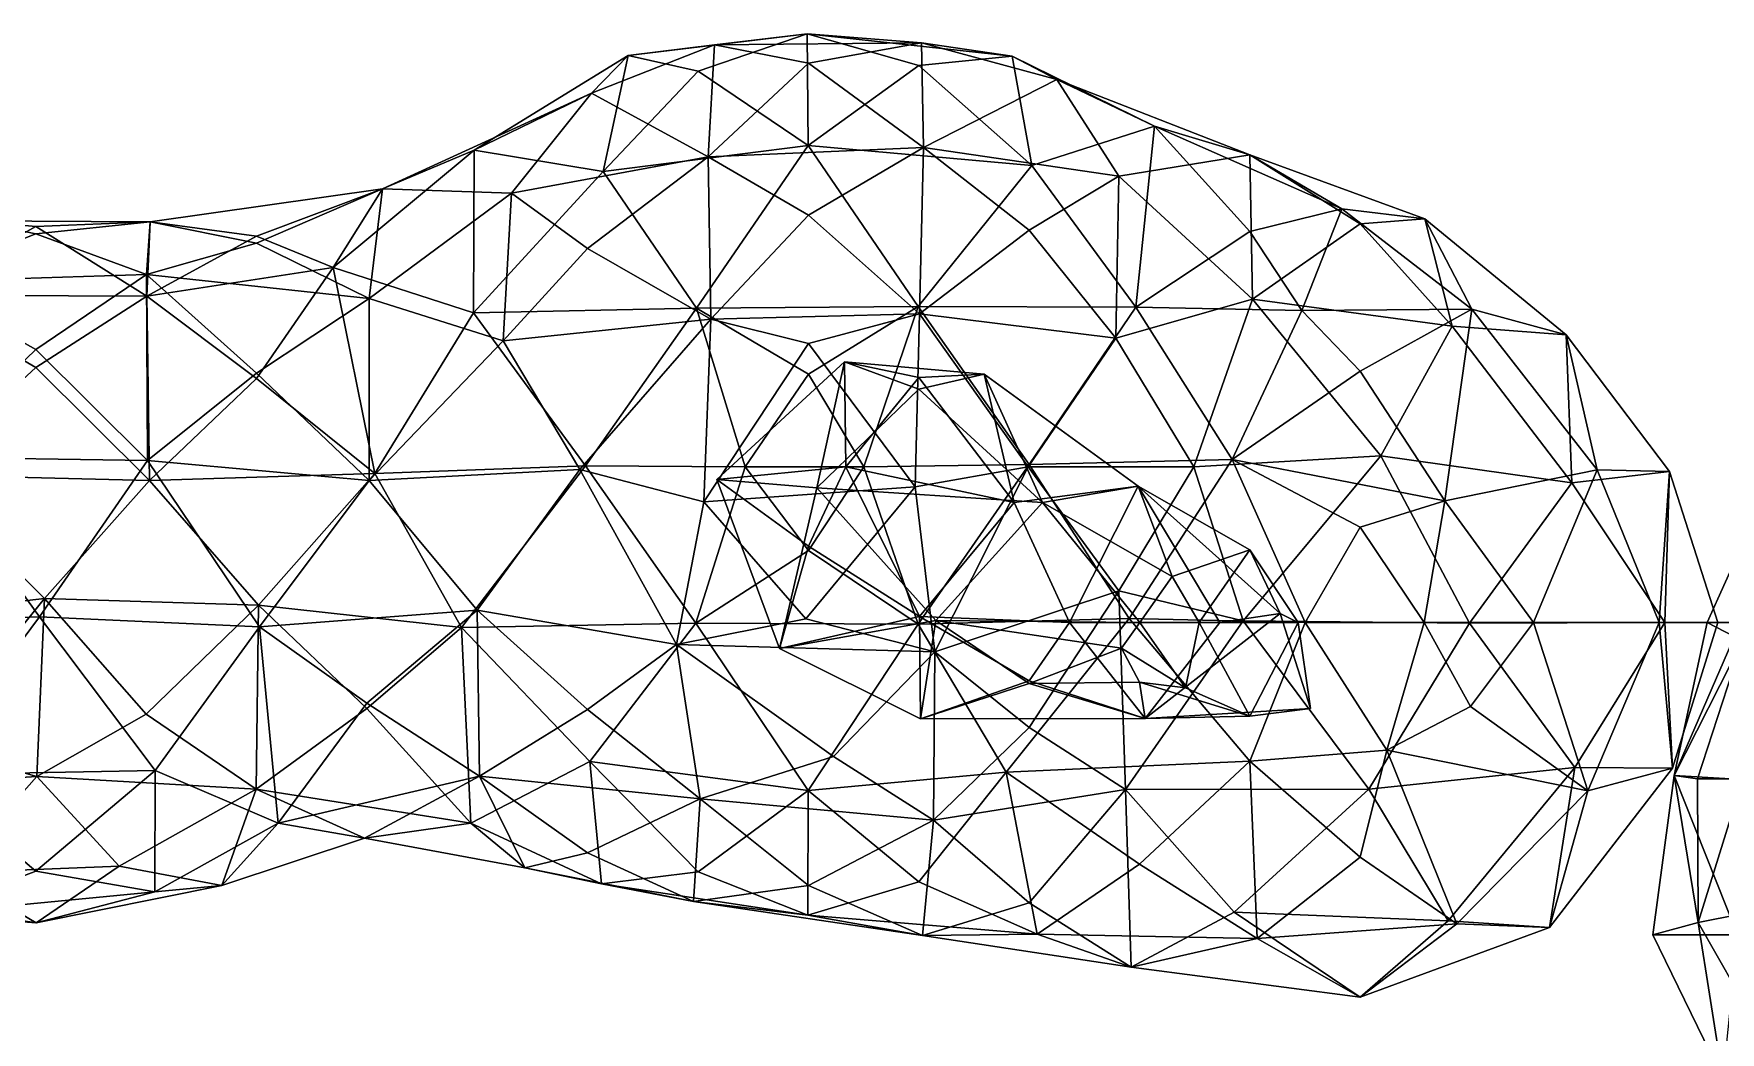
# Model space of a CAD drawing. Extents: x 290034 to 295698, y 4553723 to 4561693.
# Drawn here: x 294821.3 to 295013.8, y 4559252.1 to 4559366.2 of the extents above; entities that cross this region are included whole.
import ezdxf

# ---------------------------------------------------------------- set-up
doc = ezdxf.new("R2010")
doc.units = 0
doc.layers.add('Au_ppm_Pref_-_0_2', color=7, linetype='CONTINUOUS')

msp = doc.modelspace()

# ---------------------------------------------------------------- linework, layer by layer
at = {"layer": 'Au_ppm_Pref_-_0_2'}
for points in [[(294899.01, 4559364.89, 1830.19), (294889.13, 4559363.67, 1835.25), (294884.97, 4559359.37, 1829.44)], [(294898.28, 4559352.1, 1823.46), (294899.01, 4559364.89, 1830.19), (294884.97, 4559359.37, 1829.44)], [(294897.12, 4559361.87, 1838.42), (294889.13, 4559363.67, 1835.25), (294909.6, 4559366.16, 1834.78)], [(294909.6, 4559366.16, 1834.78), (294889.13, 4559363.67, 1835.25), (294899.01, 4559364.89, 1830.19)], [(294909.6, 4559366.16, 1834.78), (294909.71, 4559353.39, 1841.19), (294897.12, 4559361.87, 1838.42)], [(294899.01, 4559364.89, 1830.19), (294898.28, 4559352.1, 1823.46), (294909.72, 4559362.8, 1825.84)], [(294909.6, 4559366.16, 1834.78), (294899.01, 4559364.89, 1830.19), (294922.63, 4559365.12, 1829.78)], [(294922.63, 4559365.12, 1829.78), (294899.01, 4559364.89, 1830.19), (294909.72, 4559362.8, 1825.84)], [(294922.32, 4559362.54, 1838.64), (294909.71, 4559353.39, 1841.19), (294909.6, 4559366.16, 1834.78)], [(294909.6, 4559366.16, 1834.78), (294932.99, 4559363.62, 1833.97), (294922.32, 4559362.54, 1838.64)], [(294932.99, 4559363.62, 1833.97), (294909.6, 4559366.16, 1834.78), (294922.63, 4559365.12, 1829.78)], [(294909.72, 4559362.8, 1825.84), (294922.88, 4559353.17, 1823.28), (294922.63, 4559365.12, 1829.78)], [(294922.63, 4559365.12, 1829.78), (294922.88, 4559353.17, 1823.28), (294938.07, 4559360.95, 1827.94)], [(294922.63, 4559365.12, 1829.78), (294938.07, 4559360.95, 1827.94), (294932.99, 4559363.62, 1833.97)], [(294886.29, 4559350.42, 1840.52), (294871.55, 4559352.86, 1835.26), (294889.13, 4559363.67, 1835.25)], [(294889.13, 4559363.67, 1835.25), (294871.55, 4559352.86, 1835.26), (294884.97, 4559359.37, 1829.44)], [(294897.12, 4559361.87, 1838.42), (294886.29, 4559350.42, 1840.52), (294889.13, 4559363.67, 1835.25)], [(294935.24, 4559351.1, 1840.05), (294922.32, 4559362.54, 1838.64), (294932.99, 4559363.62, 1833.97)], [(294935.24, 4559351.1, 1840.05), (294932.99, 4559363.62, 1833.97), (294949.24, 4559355.62, 1835.37)], [(294932.99, 4559363.62, 1833.97), (294938.07, 4559360.95, 1827.94), (294949.24, 4559355.62, 1835.37)], [(294897.12, 4559361.87, 1838.42), (294909.71, 4559353.39, 1841.19), (294886.29, 4559350.42, 1840.52)], [(294898.28, 4559352.1, 1823.46), (294922.88, 4559353.17, 1823.28), (294909.72, 4559362.8, 1825.84)], [(294935.24, 4559351.1, 1840.05), (294909.71, 4559353.39, 1841.19), (294922.32, 4559362.54, 1838.64)], [(294884.97, 4559359.37, 1829.44), (294871.55, 4559352.86, 1835.26), (294861.09, 4559348.46, 1829.82)], [(294884.97, 4559359.37, 1829.44), (294861.09, 4559348.46, 1829.82), (294875.83, 4559347.97, 1824.88)], [(294884.97, 4559359.37, 1829.44), (294875.83, 4559347.97, 1824.88), (294898.28, 4559352.1, 1823.46)], [(294938.07, 4559360.95, 1827.94), (294922.88, 4559353.17, 1823.28), (294945.16, 4559349.89, 1824.18)], [(294949.24, 4559355.62, 1835.37), (294938.07, 4559360.95, 1827.94), (294960.11, 4559352.35, 1829.31)], [(294960.11, 4559352.35, 1829.31), (294938.07, 4559360.95, 1827.94), (294945.16, 4559349.89, 1824.18)], [(294947.1, 4559334.96, 1840.77), (294935.24, 4559351.1, 1840.05), (294949.24, 4559355.62, 1835.37)], [(294947.1, 4559334.96, 1840.77), (294949.24, 4559355.62, 1835.37), (294960.12, 4559343.59, 1838.26)], [(294970.61, 4559346.17, 1834.18), (294960.12, 4559343.59, 1838.26), (294949.24, 4559355.62, 1835.37)], [(294960.11, 4559352.35, 1829.31), (294970.61, 4559346.17, 1834.18), (294949.24, 4559355.62, 1835.37)], [(294896.96, 4559334.82, 1843.59), (294886.29, 4559350.42, 1840.52), (294909.71, 4559353.39, 1841.19)], [(294922.26, 4559335.03, 1843.47), (294896.96, 4559334.82, 1843.59), (294909.71, 4559353.39, 1841.19)], [(294935.24, 4559351.1, 1840.05), (294922.26, 4559335.03, 1843.47), (294909.71, 4559353.39, 1841.19)], [(294871.47, 4559334.28, 1841.25), (294855.47, 4559339.47, 1836.82), (294871.55, 4559352.86, 1835.26)], [(294861.09, 4559348.46, 1829.82), (294871.55, 4559352.86, 1835.26), (294855.47, 4559339.47, 1836.82)], [(294871.47, 4559334.28, 1841.25), (294871.55, 4559352.86, 1835.26), (294886.29, 4559350.42, 1840.52)], [(294898.28, 4559352.1, 1823.46), (294875.83, 4559347.97, 1824.88), (294884.52, 4559341.65, 1821.01)], [(294898.6, 4559333.56, 1817.54), (294898.28, 4559352.1, 1823.46), (294884.52, 4559341.65, 1821.01)], [(294909.72, 4559345.43, 1819.75), (294922.88, 4559353.17, 1823.28), (294898.28, 4559352.1, 1823.46)], [(294909.72, 4559345.43, 1819.75), (294898.28, 4559352.1, 1823.46), (294898.6, 4559333.56, 1817.54)], [(294922.39, 4559334.19, 1817.08), (294922.88, 4559353.17, 1823.28), (294909.72, 4559345.43, 1819.75)], [(294922.39, 4559334.19, 1817.08), (294934.92, 4559343.73, 1820.31), (294922.88, 4559353.17, 1823.28)], [(294934.92, 4559343.73, 1820.31), (294945.16, 4559349.89, 1824.18), (294922.88, 4559353.17, 1823.28)], [(294945.16, 4559349.89, 1824.18), (294960.43, 4559335.86, 1822.85), (294960.11, 4559352.35, 1829.31)], [(294960.11, 4559352.35, 1829.31), (294960.43, 4559335.86, 1822.85), (294972.72, 4559344.45, 1826.01)], [(294960.11, 4559352.35, 1829.31), (294980.11, 4559345.01, 1829.31), (294970.61, 4559346.17, 1834.18)], [(294980.11, 4559345.01, 1829.31), (294960.11, 4559352.35, 1829.31), (294972.72, 4559344.45, 1826.01)], [(294886.29, 4559350.42, 1840.52), (294896.96, 4559334.82, 1843.59), (294871.47, 4559334.28, 1841.25)], [(294935.24, 4559351.1, 1840.05), (294947.1, 4559334.96, 1840.77), (294922.26, 4559335.03, 1843.47)], [(294944.84, 4559331.42, 1819.74), (294945.16, 4559349.89, 1824.18), (294934.92, 4559343.73, 1820.31)], [(294944.84, 4559331.42, 1819.74), (294960.43, 4559335.86, 1822.85), (294945.16, 4559349.89, 1824.18)], [(294834.57, 4559344.67, 1829.31), (294861.09, 4559348.46, 1829.82), (294846.72, 4559343.05, 1832.15)], [(294834.57, 4559344.67, 1829.31), (294846.72, 4559342.25, 1826.75), (294861.09, 4559348.46, 1829.82)], [(294861.09, 4559348.46, 1829.82), (294855.47, 4559339.47, 1836.82), (294846.72, 4559343.05, 1832.15)], [(294861.09, 4559348.46, 1829.82), (294846.72, 4559342.25, 1826.75), (294859.56, 4559335.94, 1822.92)], [(294861.09, 4559348.46, 1829.82), (294859.56, 4559335.94, 1822.92), (294875.83, 4559347.97, 1824.88)], [(294875.83, 4559347.97, 1824.88), (294859.56, 4559335.94, 1822.92), (294874.87, 4559331.08, 1819.98)], [(294874.87, 4559331.08, 1819.98), (294884.52, 4559341.65, 1821.01), (294875.83, 4559347.97, 1824.88)], [(294970.61, 4559346.17, 1834.18), (294966.06, 4559334.55, 1838.05), (294960.12, 4559343.59, 1838.26)], [(294970.61, 4559346.17, 1834.18), (294985.48, 4559334.71, 1835.2), (294966.06, 4559334.55, 1838.05)], [(294970.61, 4559346.17, 1834.18), (294980.11, 4559345.01, 1829.31), (294985.48, 4559334.71, 1835.2)], [(294821.53, 4559344.14, 1832.51), (294807.34, 4559336.31, 1835.66), (294814.28, 4559344.8, 1829.31)], [(294834.18, 4559336.2, 1835.74), (294807.34, 4559336.31, 1835.66), (294821.53, 4559344.14, 1832.51)], [(294814.28, 4559344.8, 1829.31), (294807.76, 4559337.83, 1823.04), (294821.53, 4559343.3, 1826.4)], [(294814.28, 4559344.8, 1829.31), (294834.57, 4559344.67, 1829.31), (294821.53, 4559344.14, 1832.51)], [(294814.28, 4559344.8, 1829.31), (294821.53, 4559343.3, 1826.4), (294834.57, 4559344.67, 1829.31)], [(294834.57, 4559344.67, 1829.31), (294834.18, 4559336.2, 1835.74), (294821.53, 4559344.14, 1832.51)], [(294834.57, 4559344.67, 1829.31), (294821.53, 4559343.3, 1826.4), (294834.17, 4559338.68, 1822.9)], [(294834.57, 4559344.67, 1829.31), (294834.17, 4559338.68, 1822.9), (294846.72, 4559342.25, 1826.75)], [(294846.72, 4559343.05, 1832.15), (294834.18, 4559336.2, 1835.74), (294834.57, 4559344.67, 1829.31)], [(294898.6, 4559333.56, 1817.54), (294922.39, 4559334.19, 1817.08), (294909.72, 4559345.43, 1819.75)], [(294934.92, 4559343.73, 1820.31), (294922.39, 4559334.19, 1817.08), (294944.84, 4559331.42, 1819.74)], [(294972.72, 4559344.45, 1826.01), (294960.43, 4559335.86, 1822.85), (294983.21, 4559332.78, 1824.96)], [(294983.21, 4559332.78, 1824.96), (294980.11, 4559345.01, 1829.31), (294972.72, 4559344.45, 1826.01)], [(294983.21, 4559332.78, 1824.96), (294996.25, 4559331.78, 1830.07), (294980.11, 4559345.01, 1829.31)], [(294980.11, 4559345.01, 1829.31), (294996.25, 4559331.78, 1830.07), (294985.48, 4559334.71, 1835.2)], [(294807.76, 4559337.83, 1823.04), (294834.17, 4559338.68, 1822.9), (294821.53, 4559343.3, 1826.4)], [(294846.72, 4559342.25, 1826.75), (294834.17, 4559338.68, 1822.9), (294859.56, 4559335.94, 1822.92)], [(294834.18, 4559336.2, 1835.74), (294846.72, 4559343.05, 1832.15), (294855.47, 4559339.47, 1836.82)], [(294947.1, 4559334.96, 1840.77), (294960.12, 4559343.59, 1838.26), (294966.06, 4559334.55, 1838.05)], [(294898.6, 4559333.56, 1817.54), (294884.52, 4559341.65, 1821.01), (294874.87, 4559331.08, 1819.98)], [(294821.53, 4559330.12, 1818.91), (294834.17, 4559338.68, 1822.9), (294807.76, 4559337.83, 1823.04)], [(294834.26, 4559317.42, 1817.98), (294834.17, 4559338.68, 1822.9), (294821.53, 4559330.12, 1818.91)], [(294834.26, 4559317.42, 1817.98), (294846.72, 4559327.41, 1819.81), (294834.17, 4559338.68, 1822.9)], [(294834.17, 4559338.68, 1822.9), (294846.72, 4559327.41, 1819.81), (294859.56, 4559335.94, 1822.92)], [(294846.72, 4559326.81, 1838.61), (294834.18, 4559336.2, 1835.74), (294855.47, 4559339.47, 1836.82)], [(294860.22, 4559315.95, 1840.77), (294846.72, 4559326.81, 1838.61), (294855.47, 4559339.47, 1836.82)], [(294860.22, 4559315.95, 1840.77), (294855.47, 4559339.47, 1836.82), (294871.47, 4559334.28, 1841.25)], [(294821.53, 4559328.07, 1839.03), (294808.25, 4559315.81, 1839.24), (294807.34, 4559336.31, 1835.66)], [(294821.53, 4559328.07, 1839.03), (294807.34, 4559336.31, 1835.66), (294834.18, 4559336.2, 1835.74)], [(294808.79, 4559317.83, 1818.18), (294821.53, 4559330.12, 1818.91), (294807.76, 4559337.83, 1823.04)], [(294834.51, 4559315.15, 1839.47), (294821.53, 4559328.07, 1839.03), (294834.18, 4559336.2, 1835.74)], [(294834.51, 4559315.15, 1839.47), (294834.18, 4559336.2, 1835.74), (294846.72, 4559326.81, 1838.61)], [(294859.58, 4559315.14, 1818.92), (294859.56, 4559335.94, 1822.92), (294846.72, 4559327.41, 1819.81)], [(294874.87, 4559331.08, 1819.98), (294859.56, 4559335.94, 1822.92), (294859.58, 4559315.14, 1818.92)], [(294884.26, 4559316.84, 1843.61), (294860.22, 4559315.95, 1840.77), (294871.47, 4559334.28, 1841.25)], [(294896.96, 4559334.82, 1843.59), (294884.26, 4559316.84, 1843.61), (294871.47, 4559334.28, 1841.25)], [(294902.49, 4559316.73, 1844.6), (294884.26, 4559316.84, 1843.61), (294896.96, 4559334.82, 1843.59)], [(294922.26, 4559335.03, 1843.47), (294909.72, 4559327.31, 1844.72), (294896.96, 4559334.82, 1843.59)], [(294909.72, 4559327.31, 1844.72), (294902.49, 4559316.73, 1844.6), (294896.96, 4559334.82, 1843.59)], [(294909.72, 4559330.81, 1812.74), (294922.39, 4559334.19, 1817.08), (294898.6, 4559333.56, 1817.54)], [(294916.06, 4559316.73, 1844.18), (294909.72, 4559327.31, 1844.72), (294922.26, 4559335.03, 1843.47)], [(294921.9, 4559314.41, 1812.47), (294922.39, 4559334.19, 1817.08), (294909.72, 4559330.81, 1812.74)], [(294922.26, 4559335.03, 1843.47), (294934.92, 4559316.99, 1843.1), (294916.06, 4559316.73, 1844.18)], [(294934.8, 4559316.73, 1817.24), (294922.39, 4559334.19, 1817.08), (294921.9, 4559314.41, 1812.47)], [(294934.92, 4559316.99, 1843.1), (294922.26, 4559335.03, 1843.47), (294947.1, 4559334.96, 1840.77)], [(294934.8, 4559316.73, 1817.24), (294944.84, 4559331.42, 1819.74), (294922.39, 4559334.19, 1817.08)], [(294947.1, 4559334.96, 1840.77), (294958.12, 4559317.54, 1839.73), (294934.92, 4559316.99, 1843.1)], [(294953.71, 4559316.73, 1820.45), (294960.43, 4559335.86, 1822.85), (294944.84, 4559331.42, 1819.74)], [(294947.1, 4559334.96, 1840.77), (294966.06, 4559334.55, 1838.05), (294958.12, 4559317.54, 1839.73)], [(294975.06, 4559317.98, 1822.68), (294960.43, 4559335.86, 1822.85), (294953.71, 4559316.73, 1820.45)], [(294958.12, 4559317.54, 1839.73), (294966.06, 4559334.55, 1838.05), (294972.72, 4559327.62, 1838.88)], [(294975.06, 4559317.98, 1822.68), (294983.21, 4559332.78, 1824.96), (294960.43, 4559335.86, 1822.85)], [(294985.48, 4559334.71, 1835.2), (294972.72, 4559327.62, 1838.88), (294966.06, 4559334.55, 1838.05)], [(294972.72, 4559327.62, 1838.88), (294985.48, 4559334.71, 1835.2), (294982.37, 4559312.84, 1838.5)], [(294999.79, 4559316.36, 1835.79), (294982.37, 4559312.84, 1838.5), (294985.48, 4559334.71, 1835.2)], [(294996.25, 4559331.78, 1830.07), (294999.79, 4559316.36, 1835.79), (294985.48, 4559334.71, 1835.2)], [(294898.6, 4559333.56, 1817.54), (294874.87, 4559331.08, 1819.98), (294883.63, 4559316.42, 1816.92)], [(294883.63, 4559316.42, 1816.92), (294897.79, 4559312.71, 1813.15), (294898.6, 4559333.56, 1817.54)], [(294898.6, 4559333.56, 1817.54), (294897.79, 4559312.71, 1813.15), (294909.72, 4559330.81, 1812.74)], [(294983.21, 4559332.78, 1824.96), (294975.06, 4559317.98, 1822.68), (294996.88, 4559314.88, 1824.48)], [(294996.88, 4559314.88, 1824.48), (294996.25, 4559331.78, 1830.07), (294983.21, 4559332.78, 1824.96)], [(294859.58, 4559315.14, 1818.92), (294883.63, 4559316.42, 1816.92), (294874.87, 4559331.08, 1819.98)], [(294921.9, 4559314.41, 1812.47), (294909.72, 4559330.81, 1812.74), (294897.79, 4559312.71, 1813.15)], [(294944.84, 4559331.42, 1819.74), (294934.8, 4559316.73, 1817.24), (294953.71, 4559316.73, 1820.45)], [(294996.88, 4559314.88, 1824.48), (295008.03, 4559316.16, 1830), (294996.25, 4559331.78, 1830.07)], [(295008.03, 4559316.16, 1830), (294999.79, 4559316.36, 1835.79), (294996.25, 4559331.78, 1830.07)], [(294808.79, 4559317.83, 1818.18), (294834.26, 4559317.42, 1817.98), (294821.53, 4559330.12, 1818.91)], [(294910.7, 4559314.33, 1794.94), (294913.85, 4559328.71, 1799.62), (294899.26, 4559315.28, 1799.62)], [(294899.26, 4559315.28, 1799.62), (294913.85, 4559328.71, 1799.62), (294914.01, 4559316.73, 1803.53)], [(294910.7, 4559314.33, 1794.94), (294922.32, 4559325.58, 1796.67), (294913.85, 4559328.71, 1799.62)], [(294913.85, 4559328.71, 1799.62), (294922.32, 4559326.93, 1803.01), (294914.01, 4559316.73, 1803.53)], [(294913.85, 4559328.71, 1799.62), (294929.79, 4559327.29, 1799.62), (294922.32, 4559326.93, 1803.01)], [(294929.79, 4559327.29, 1799.62), (294913.85, 4559328.71, 1799.62), (294922.32, 4559325.58, 1796.67)], [(294834.51, 4559315.15, 1839.47), (294808.25, 4559315.81, 1839.24), (294821.53, 4559328.07, 1839.03)], [(294834.26, 4559317.42, 1817.98), (294859.58, 4559315.14, 1818.92), (294846.72, 4559327.41, 1819.81)], [(294834.51, 4559315.15, 1839.47), (294846.72, 4559326.81, 1838.61), (294860.22, 4559315.95, 1840.77)], [(294916.06, 4559316.73, 1844.18), (294902.49, 4559316.73, 1844.6), (294909.72, 4559327.31, 1844.72)], [(294933.21, 4559312.63, 1803.38), (294914.01, 4559316.73, 1803.53), (294922.32, 4559326.93, 1803.01)], [(294933.21, 4559312.63, 1803.38), (294922.32, 4559326.93, 1803.01), (294929.79, 4559327.29, 1799.62)], [(294929.79, 4559327.29, 1799.62), (294922.32, 4559325.58, 1796.67), (294936.46, 4559312.62, 1794.32)], [(294933.21, 4559312.63, 1803.38), (294929.79, 4559327.29, 1799.62), (294947.38, 4559314.49, 1799.23)], [(294947.38, 4559314.49, 1799.23), (294929.79, 4559327.29, 1799.62), (294936.46, 4559312.62, 1794.32)], [(294958.12, 4559317.54, 1839.73), (294972.72, 4559327.62, 1838.88), (294982.37, 4559312.84, 1838.5)], [(294910.7, 4559314.33, 1794.94), (294936.46, 4559312.62, 1794.32), (294922.32, 4559325.58, 1796.67)], [(294795.51, 4559298.66, 1818.65), (294821.95, 4559299.6, 1817.37), (294808.79, 4559317.83, 1818.18)], [(294808.79, 4559317.83, 1818.18), (294821.95, 4559299.6, 1817.37), (294834.26, 4559317.42, 1817.98)], [(294834.26, 4559317.42, 1817.98), (294821.95, 4559299.6, 1817.37), (294847.05, 4559298.45, 1818.34)], [(294847.05, 4559298.45, 1818.34), (294859.58, 4559315.14, 1818.92), (294834.26, 4559317.42, 1817.98)], [(294860.22, 4559315.95, 1840.77), (294884.26, 4559316.84, 1843.61), (294870.13, 4559298.37, 1841.6)], [(294896.86, 4559298.86, 1843.72), (294870.13, 4559298.37, 1841.6), (294884.26, 4559316.84, 1843.61)], [(294902.49, 4559316.73, 1844.6), (294896.86, 4559298.86, 1843.72), (294884.26, 4559316.84, 1843.61)], [(294902.49, 4559316.73, 1844.6), (294909.72, 4559307.15, 1844.38), (294896.86, 4559298.86, 1843.72)], [(294899.26, 4559315.28, 1799.62), (294914.01, 4559316.73, 1803.53), (294909.72, 4559307.67, 1802.53)], [(294916.06, 4559316.73, 1844.18), (294909.72, 4559307.15, 1844.38), (294902.49, 4559316.73, 1844.6)], [(294916.06, 4559316.73, 1844.18), (294922.24, 4559298.74, 1843.5), (294909.72, 4559307.15, 1844.38)], [(294909.72, 4559307.67, 1802.53), (294914.01, 4559316.73, 1803.53), (294922.42, 4559299.64, 1804.41)], [(294933.21, 4559312.63, 1803.38), (294922.42, 4559299.64, 1804.41), (294914.01, 4559316.73, 1803.53)], [(294934.92, 4559316.99, 1843.1), (294922.24, 4559298.74, 1843.5), (294916.06, 4559316.73, 1844.18)], [(294921.9, 4559314.41, 1812.47), (294924.17, 4559295.6, 1816.68), (294934.8, 4559316.73, 1817.24)], [(294946.33, 4559299.4, 1840.76), (294922.24, 4559298.74, 1843.5), (294934.92, 4559316.99, 1843.1)], [(294924.17, 4559295.6, 1816.68), (294945.15, 4559302.54, 1819.76), (294934.8, 4559316.73, 1817.24)], [(294953.71, 4559316.73, 1820.45), (294934.8, 4559316.73, 1817.24), (294945.15, 4559302.54, 1819.76)], [(294958.12, 4559317.54, 1839.73), (294946.33, 4559299.4, 1840.76), (294934.92, 4559316.99, 1843.1)], [(294945.15, 4559302.54, 1819.76), (294959.36, 4559299.12, 1821.17), (294953.71, 4559316.73, 1820.45)], [(294966.45, 4559298.92, 1838.24), (294946.33, 4559299.4, 1840.76), (294958.12, 4559317.54, 1839.73)], [(294959.36, 4559299.12, 1821.17), (294975.06, 4559317.98, 1822.68), (294953.71, 4559316.73, 1820.45)], [(294972.72, 4559309.82, 1837.56), (294966.45, 4559298.92, 1838.24), (294958.12, 4559317.54, 1839.73)], [(294972.72, 4559309.82, 1837.56), (294958.12, 4559317.54, 1839.73), (294982.37, 4559312.84, 1838.5)], [(294985.21, 4559298.87, 1823.38), (294975.06, 4559317.98, 1822.68), (294959.36, 4559299.12, 1821.17)], [(294985.21, 4559298.87, 1823.38), (294996.88, 4559314.88, 1824.48), (294975.06, 4559317.98, 1822.68)], [(294822.52, 4559301.66, 1838.85), (294798.77, 4559298.92, 1840.04), (294808.25, 4559315.81, 1839.24)], [(294822.52, 4559301.66, 1838.85), (294808.25, 4559315.81, 1839.24), (294834.51, 4559315.15, 1839.47)], [(294822.52, 4559301.66, 1838.85), (294834.51, 4559315.15, 1839.47), (294846.93, 4559300.92, 1839.41)], [(294846.93, 4559300.92, 1839.41), (294834.51, 4559315.15, 1839.47), (294860.22, 4559315.95, 1840.77)], [(294870.13, 4559298.37, 1841.6), (294846.93, 4559300.92, 1839.41), (294860.22, 4559315.95, 1840.77)], [(294847.05, 4559298.45, 1818.34), (294871.89, 4559300.36, 1818.85), (294859.58, 4559315.14, 1818.92)], [(294871.89, 4559300.36, 1818.85), (294883.63, 4559316.42, 1816.92), (294859.58, 4559315.14, 1818.92)], [(294883.63, 4559316.42, 1816.92), (294871.89, 4559300.36, 1818.85), (294894.66, 4559296.44, 1816.93)], [(294897.79, 4559312.71, 1813.15), (294883.63, 4559316.42, 1816.92), (294894.66, 4559296.44, 1816.93)], [(294910.7, 4559314.33, 1794.94), (294899.26, 4559315.28, 1799.62), (294906.43, 4559295.98, 1799.86)], [(294899.26, 4559315.28, 1799.62), (294909.72, 4559307.67, 1802.53), (294906.43, 4559295.98, 1799.86)], [(294982.37, 4559312.84, 1838.5), (294999.79, 4559316.36, 1835.79), (294992.49, 4559298.92, 1838.63)], [(294985.21, 4559298.87, 1823.38), (295007.5, 4559298.92, 1824.79), (294996.88, 4559314.88, 1824.48)], [(295006.87, 4559298.92, 1834.55), (294992.49, 4559298.92, 1838.63), (294999.79, 4559316.36, 1835.79)], [(294996.88, 4559314.88, 1824.48), (295007.5, 4559298.92, 1824.79), (295008.03, 4559316.16, 1830)], [(295008.03, 4559316.16, 1830), (295006.87, 4559298.92, 1834.55), (294999.79, 4559316.36, 1835.79)], [(295008.03, 4559316.16, 1830), (295013.54, 4559298.92, 1829.31), (295006.87, 4559298.92, 1834.55)], [(295013.54, 4559298.92, 1829.31), (295008.03, 4559316.16, 1830), (295007.5, 4559298.92, 1824.79)], [(294921.9, 4559314.41, 1812.47), (294897.79, 4559312.71, 1813.15), (294909.42, 4559299.35, 1812.9)], [(294910.7, 4559314.33, 1794.94), (294906.43, 4559295.98, 1799.86), (294924.29, 4559299.17, 1794.1)], [(294921.9, 4559314.41, 1812.47), (294909.42, 4559299.35, 1812.9), (294924.17, 4559295.6, 1816.68)], [(294910.7, 4559314.33, 1794.94), (294924.29, 4559299.17, 1794.1), (294936.46, 4559312.62, 1794.32)], [(294933.21, 4559312.63, 1803.38), (294947.38, 4559314.49, 1799.23), (294939.54, 4559298.92, 1801.8)], [(294947.38, 4559314.49, 1799.23), (294936.46, 4559312.62, 1794.32), (294951.25, 4559304.19, 1793.68)], [(294956.69, 4559298.92, 1801.23), (294939.54, 4559298.92, 1801.8), (294947.38, 4559314.49, 1799.23)], [(294947.38, 4559314.49, 1799.23), (294963.6, 4559299.96, 1800.19), (294956.69, 4559298.92, 1801.23)], [(294947.38, 4559314.49, 1799.23), (294951.25, 4559304.19, 1793.68), (294960.12, 4559307.25, 1796.84)], [(294947.38, 4559314.49, 1799.23), (294960.12, 4559307.25, 1796.84), (294963.6, 4559299.96, 1800.19)], [(294909.42, 4559299.35, 1812.9), (294897.79, 4559312.71, 1813.15), (294894.66, 4559296.44, 1816.93)], [(294933.21, 4559312.63, 1803.38), (294939.54, 4559298.92, 1801.8), (294922.42, 4559299.64, 1804.41)], [(294924.29, 4559299.17, 1794.1), (294947.57, 4559298.92, 1793.23), (294936.46, 4559312.62, 1794.32)], [(294936.46, 4559312.62, 1794.32), (294947.57, 4559298.92, 1793.23), (294951.25, 4559304.19, 1793.68)], [(294980.04, 4559298.92, 1837.74), (294972.72, 4559309.82, 1837.56), (294982.37, 4559312.84, 1838.5)], [(294980.04, 4559298.92, 1837.74), (294982.37, 4559312.84, 1838.5), (294992.49, 4559298.92, 1838.63)], [(294972.72, 4559309.82, 1837.56), (294980.04, 4559298.92, 1837.74), (294966.45, 4559298.92, 1838.24)], [(294909.72, 4559307.15, 1844.38), (294922.24, 4559298.74, 1843.5), (294896.86, 4559298.86, 1843.72)], [(294922.42, 4559299.64, 1804.41), (294906.43, 4559295.98, 1799.86), (294909.72, 4559307.67, 1802.53)], [(294954.34, 4559298.92, 1793.68), (294960.12, 4559307.25, 1796.84), (294951.25, 4559304.19, 1793.68)], [(294954.34, 4559298.92, 1793.68), (294965.62, 4559298.92, 1797.02), (294960.12, 4559307.25, 1796.84)], [(294963.6, 4559299.96, 1800.19), (294960.12, 4559307.25, 1796.84), (294965.62, 4559298.92, 1797.02)], [(295016.12, 4559298.92, 1856.37), (295012.33, 4559298.92, 1853.07), (295016.53, 4559308.23, 1853.07)], [(295016.53, 4559308.23, 1853.07), (295012.33, 4559298.92, 1853.07), (295016.35, 4559296.83, 1847.87)], [(294947.57, 4559298.92, 1793.23), (294954.34, 4559298.92, 1793.68), (294951.25, 4559304.19, 1793.68)], [(294822.52, 4559301.66, 1838.85), (294808.93, 4559284.92, 1839.92), (294798.77, 4559298.92, 1840.04)], [(294822.52, 4559301.66, 1838.85), (294821.62, 4559281.37, 1837.62), (294808.93, 4559284.92, 1839.92)], [(294822.52, 4559301.66, 1838.85), (294834.12, 4559288.46, 1838.74), (294821.62, 4559281.37, 1837.62)], [(294822.52, 4559301.66, 1838.85), (294846.93, 4559300.92, 1839.41), (294834.12, 4559288.46, 1838.74)], [(294945.15, 4559302.54, 1819.76), (294924.17, 4559295.6, 1816.68), (294934.92, 4559286.96, 1819.39)], [(294934.92, 4559286.96, 1819.39), (294945.92, 4559279.88, 1821.73), (294945.15, 4559302.54, 1819.76)], [(294945.92, 4559279.88, 1821.73), (294959.36, 4559299.12, 1821.17), (294945.15, 4559302.54, 1819.76)], [(294808.5, 4559281.54, 1818.5), (294821.95, 4559299.6, 1817.37), (294795.51, 4559298.66, 1818.65)], [(294835.13, 4559282.03, 1818.98), (294821.95, 4559299.6, 1817.37), (294808.5, 4559281.54, 1818.5)], [(294847.05, 4559298.45, 1818.34), (294821.95, 4559299.6, 1817.37), (294835.13, 4559282.03, 1818.98)], [(294834.12, 4559288.46, 1838.74), (294846.93, 4559300.92, 1839.41), (294846.67, 4559279.89, 1835.7)], [(294846.93, 4559300.92, 1839.41), (294859.32, 4559289.12, 1838.52), (294846.67, 4559279.89, 1835.7)], [(294846.93, 4559300.92, 1839.41), (294870.13, 4559298.37, 1841.6), (294859.32, 4559289.12, 1838.52)], [(294847.05, 4559298.45, 1818.34), (294859.32, 4559289.73, 1820.31), (294871.89, 4559300.36, 1818.85)], [(294859.32, 4559289.73, 1820.31), (294872.17, 4559281.38, 1823.48), (294871.89, 4559300.36, 1818.85)], [(294884.52, 4559288.99, 1820.06), (294894.66, 4559296.44, 1816.93), (294871.89, 4559300.36, 1818.85)], [(294872.17, 4559281.38, 1823.48), (294884.52, 4559288.99, 1820.06), (294871.89, 4559300.36, 1818.85)], [(294922.52, 4559287.93, 1799.62), (294906.43, 4559295.98, 1799.86), (294922.42, 4559299.64, 1804.41)], [(294946.33, 4559299.4, 1840.76), (294932.31, 4559281.86, 1840.83), (294922.24, 4559298.74, 1843.5)], [(294922.52, 4559287.93, 1799.62), (294922.42, 4559299.64, 1804.41), (294934.92, 4559292.29, 1801.82)], [(294934.92, 4559292.29, 1801.82), (294922.42, 4559299.64, 1804.41), (294939.54, 4559298.92, 1801.8)], [(294932.31, 4559281.86, 1840.83), (294946.33, 4559299.4, 1840.76), (294960.13, 4559283.09, 1838.68)], [(294966.45, 4559298.92, 1838.24), (294960.13, 4559283.09, 1838.68), (294946.33, 4559299.4, 1840.76)], [(294956.69, 4559298.92, 1801.23), (294963.6, 4559299.96, 1800.19), (294948.17, 4559287.96, 1799.62)], [(294948.17, 4559287.96, 1799.62), (294963.6, 4559299.96, 1800.19), (294967.05, 4559289.11, 1799.62)], [(294967.05, 4559289.11, 1799.62), (294963.6, 4559299.96, 1800.19), (294965.62, 4559298.92, 1797.02)], [(294835.13, 4559282.03, 1818.98), (294849.17, 4559276.04, 1823.06), (294847.05, 4559298.45, 1818.34)], [(294847.05, 4559298.45, 1818.34), (294849.17, 4559276.04, 1823.06), (294859.32, 4559289.73, 1820.31)], [(294859.32, 4559289.12, 1838.52), (294870.13, 4559298.37, 1841.6), (294871.18, 4559276.03, 1835.51)], [(294870.13, 4559298.37, 1841.6), (294896.86, 4559298.86, 1843.72), (294884.76, 4559283.08, 1840.74)], [(294871.18, 4559276.03, 1835.51), (294870.13, 4559298.37, 1841.6), (294884.76, 4559283.08, 1840.74)], [(294884.76, 4559283.08, 1840.74), (294896.86, 4559298.86, 1843.72), (294909.68, 4559279.75, 1841.71)], [(294894.66, 4559296.44, 1816.93), (294924.17, 4559295.6, 1816.68), (294909.42, 4559299.35, 1812.9)], [(294922.24, 4559298.74, 1843.5), (294909.68, 4559279.75, 1841.71), (294896.86, 4559298.86, 1843.72)], [(294922.52, 4559287.93, 1799.62), (294924.29, 4559299.17, 1794.1), (294906.43, 4559295.98, 1799.86)], [(294909.68, 4559279.75, 1841.71), (294922.24, 4559298.74, 1843.5), (294932.31, 4559281.86, 1840.83)], [(294922.52, 4559287.93, 1799.62), (294934.92, 4559291.99, 1797.31), (294924.29, 4559299.17, 1794.1)], [(294924.29, 4559299.17, 1794.1), (294934.92, 4559291.99, 1797.31), (294945.46, 4559296, 1793.68)], [(294924.29, 4559299.17, 1794.1), (294945.46, 4559296, 1793.68), (294947.57, 4559298.92, 1793.23)], [(294948.17, 4559287.96, 1799.62), (294934.92, 4559292.29, 1801.82), (294939.54, 4559298.92, 1801.8)], [(294948.17, 4559287.96, 1799.62), (294939.54, 4559298.92, 1801.8), (294956.69, 4559298.92, 1801.23)], [(294945.46, 4559296, 1793.68), (294952.77, 4559291.49, 1793.68), (294947.57, 4559298.92, 1793.23)], [(294959.36, 4559299.12, 1821.17), (294945.92, 4559279.88, 1821.73), (294973.72, 4559279.89, 1823.11)], [(294947.57, 4559298.92, 1793.23), (294952.77, 4559291.49, 1793.68), (294954.34, 4559298.92, 1793.68)], [(294954.34, 4559298.92, 1793.68), (294952.77, 4559291.49, 1793.68), (294960.12, 4559288.24, 1796.06)], [(294954.34, 4559298.92, 1793.68), (294960.12, 4559288.24, 1796.06), (294965.62, 4559298.92, 1797.02)], [(294985.21, 4559298.87, 1823.38), (294959.36, 4559299.12, 1821.17), (294973.72, 4559279.89, 1823.11)], [(294967.05, 4559289.11, 1799.62), (294965.62, 4559298.92, 1797.02), (294960.12, 4559288.24, 1796.06)], [(294966.45, 4559298.92, 1838.24), (294975.76, 4559284.37, 1837.78), (294960.13, 4559283.09, 1838.68)], [(294980.04, 4559298.92, 1837.74), (294975.76, 4559284.37, 1837.78), (294966.45, 4559298.92, 1838.24)], [(294985.21, 4559298.87, 1823.38), (294973.72, 4559279.89, 1823.11), (294997.21, 4559282.4, 1824.14)], [(294980.04, 4559298.92, 1837.74), (294985.32, 4559289.34, 1838.44), (294975.76, 4559284.37, 1837.78)], [(294980.04, 4559298.92, 1837.74), (294992.49, 4559298.92, 1838.63), (294985.32, 4559289.34, 1838.44)], [(294985.21, 4559298.87, 1823.38), (294997.21, 4559282.4, 1824.14), (295007.5, 4559298.92, 1824.79)], [(294992.49, 4559298.92, 1838.63), (294998.7, 4559279.71, 1834.95), (294985.32, 4559289.34, 1838.44)], [(295006.87, 4559298.92, 1834.55), (294998.7, 4559279.71, 1834.95), (294992.49, 4559298.92, 1838.63)], [(294997.21, 4559282.4, 1824.14), (295008.37, 4559282.29, 1829.31), (295007.5, 4559298.92, 1824.79)], [(295006.87, 4559298.92, 1834.55), (295008.37, 4559282.29, 1829.31), (294998.7, 4559279.71, 1834.95)], [(295013.54, 4559298.92, 1829.31), (295008.37, 4559282.29, 1829.31), (295006.87, 4559298.92, 1834.55)], [(295008.37, 4559282.29, 1829.31), (295013.54, 4559298.92, 1829.31), (295007.5, 4559298.92, 1824.79)], [(295020.79, 4559280.73, 1859.96), (295008.57, 4559281.45, 1853.33), (295016.12, 4559298.92, 1856.37)], [(295016.12, 4559298.92, 1856.37), (295008.57, 4559281.45, 1853.33), (295012.33, 4559298.92, 1853.07)], [(295016.35, 4559296.83, 1847.87), (295012.33, 4559298.92, 1853.07), (295008.57, 4559281.45, 1853.33)], [(294894.66, 4559296.44, 1816.93), (294884.52, 4559288.99, 1820.06), (294897.35, 4559278.8, 1823.02)], [(294924.17, 4559295.6, 1816.68), (294894.66, 4559296.44, 1816.93), (294912.6, 4559283.62, 1819.63)], [(294894.66, 4559296.44, 1816.93), (294897.35, 4559278.8, 1823.02), (294912.6, 4559283.62, 1819.63)], [(294924.02, 4559276.36, 1822.31), (294924.17, 4559295.6, 1816.68), (294912.6, 4559283.62, 1819.63)], [(294924.17, 4559295.6, 1816.68), (294924.02, 4559276.36, 1822.31), (294934.92, 4559286.96, 1819.39)], [(294934.92, 4559291.99, 1797.31), (294947.52, 4559292.12, 1795.94), (294945.46, 4559296, 1793.68)], [(294945.46, 4559296, 1793.68), (294947.52, 4559292.12, 1795.94), (294952.77, 4559291.49, 1793.68)], [(295011.24, 4559281.1, 1847.13), (295016.35, 4559296.83, 1847.87), (295008.57, 4559281.45, 1853.33)], [(295016.35, 4559296.83, 1847.87), (295011.24, 4559281.1, 1847.13), (295016.39, 4559281.1, 1843.96)], [(294948.17, 4559287.96, 1799.62), (294922.52, 4559287.93, 1799.62), (294934.92, 4559292.29, 1801.82)], [(294922.52, 4559287.93, 1799.62), (294948.17, 4559287.96, 1799.62), (294934.92, 4559291.99, 1797.31)], [(294934.92, 4559291.99, 1797.31), (294948.17, 4559287.96, 1799.62), (294947.52, 4559292.12, 1795.94)], [(294947.52, 4559292.12, 1795.94), (294948.17, 4559287.96, 1799.62), (294960.12, 4559288.24, 1796.06)], [(294947.52, 4559292.12, 1795.94), (294960.12, 4559288.24, 1796.06), (294952.77, 4559291.49, 1793.68)], [(294821.62, 4559281.37, 1837.62), (294834.12, 4559288.46, 1838.74), (294846.67, 4559279.89, 1835.7)], [(294846.67, 4559279.89, 1835.7), (294859.32, 4559289.12, 1838.52), (294871.18, 4559276.03, 1835.51)], [(294859.32, 4559289.73, 1820.31), (294849.17, 4559276.04, 1823.06), (294872.17, 4559281.38, 1823.48)], [(294872.17, 4559281.38, 1823.48), (294897.35, 4559278.8, 1823.02), (294884.52, 4559288.99, 1820.06)], [(294948.17, 4559287.96, 1799.62), (294967.05, 4559289.11, 1799.62), (294960.12, 4559288.24, 1796.06)], [(294998.7, 4559279.71, 1834.95), (294975.76, 4559284.37, 1837.78), (294985.32, 4559289.34, 1838.44)], [(294945.92, 4559279.88, 1821.73), (294934.92, 4559286.96, 1819.39), (294924.02, 4559276.36, 1822.31)], [(294808.93, 4559284.92, 1839.92), (294821.62, 4559281.37, 1837.62), (294795.96, 4559279.76, 1835.44)], [(294972.72, 4559272.16, 1838.23), (294960.13, 4559283.09, 1838.68), (294975.76, 4559284.37, 1837.78)], [(294983.77, 4559264.54, 1834.55), (294972.72, 4559272.16, 1838.23), (294975.76, 4559284.37, 1837.78)], [(294983.77, 4559264.54, 1834.55), (294975.76, 4559284.37, 1837.78), (294998.7, 4559279.71, 1834.95)], [(294884.76, 4559283.08, 1840.74), (294886.11, 4559269.11, 1834.06), (294871.18, 4559276.03, 1835.51)], [(294884.76, 4559283.08, 1840.74), (294909.68, 4559279.75, 1841.71), (294897.12, 4559270.47, 1838.79)], [(294884.76, 4559283.08, 1840.74), (294897.12, 4559270.47, 1838.79), (294886.11, 4559269.11, 1834.06)], [(294912.6, 4559283.62, 1819.63), (294897.35, 4559278.8, 1823.02), (294924.02, 4559276.36, 1822.31)], [(294932.31, 4559281.86, 1840.83), (294960.13, 4559283.09, 1838.68), (294947.52, 4559271.34, 1838.51)], [(294960.13, 4559283.09, 1838.68), (294960.96, 4559262.85, 1835.33), (294947.52, 4559271.34, 1838.51)], [(294960.13, 4559283.09, 1838.68), (294972.72, 4559272.16, 1838.23), (294960.96, 4559262.85, 1835.33)], [(294997.21, 4559282.4, 1824.14), (294973.72, 4559279.89, 1823.11), (294982.78, 4559264.87, 1825.1)], [(294997.21, 4559282.4, 1824.14), (294982.78, 4559264.87, 1825.1), (294994.32, 4559264.1, 1829.31)], [(294997.21, 4559282.4, 1824.14), (294994.32, 4559264.1, 1829.31), (295008.37, 4559282.29, 1829.31)], [(295008.37, 4559282.29, 1829.31), (294994.32, 4559264.1, 1829.31), (294998.7, 4559279.71, 1834.95)], [(294821.62, 4559281.37, 1837.62), (294811.87, 4559270.37, 1834.28), (294795.96, 4559279.76, 1835.44)], [(294808.5, 4559281.54, 1818.5), (294821.53, 4559270.56, 1819.86), (294835.13, 4559282.03, 1818.98)], [(294808.5, 4559281.54, 1818.5), (294808.64, 4559265.64, 1823.62), (294821.53, 4559270.56, 1819.86)], [(294831.04, 4559271.1, 1834.1), (294811.87, 4559270.37, 1834.28), (294821.62, 4559281.37, 1837.62)], [(294835.13, 4559282.03, 1818.98), (294821.53, 4559270.56, 1819.86), (294835.1, 4559268.2, 1823.85)], [(294831.04, 4559271.1, 1834.1), (294821.62, 4559281.37, 1837.62), (294846.67, 4559279.89, 1835.7)], [(294835.13, 4559282.03, 1818.98), (294835.1, 4559268.2, 1823.85), (294849.17, 4559276.04, 1823.06)], [(294872.17, 4559281.38, 1823.48), (294849.17, 4559276.04, 1823.06), (294859.05, 4559274.33, 1829.3)], [(294859.05, 4559274.33, 1829.3), (294877.34, 4559270.94, 1829.31), (294872.17, 4559281.38, 1823.48)], [(294877.34, 4559270.94, 1829.31), (294884.52, 4559272.64, 1826.49), (294872.17, 4559281.38, 1823.48)], [(294872.17, 4559281.38, 1823.48), (294884.52, 4559272.64, 1826.49), (294897.35, 4559278.8, 1823.02)], [(294922.32, 4559269.32, 1839.18), (294909.68, 4559279.75, 1841.71), (294932.31, 4559281.86, 1840.83)], [(294932.31, 4559281.86, 1840.83), (294935.85, 4559263.37, 1835.2), (294922.32, 4559269.32, 1839.18)], [(294932.31, 4559281.86, 1840.83), (294947.52, 4559271.34, 1838.51), (294935.85, 4559263.37, 1835.2)], [(295015.8, 4559263.28, 1858.38), (295006.14, 4559263.28, 1853.07), (295008.57, 4559281.45, 1853.33)], [(295011.3, 4559264.7, 1847.56), (295008.57, 4559281.45, 1853.33), (295006.14, 4559263.28, 1853.07)], [(295020.79, 4559280.73, 1859.96), (295015.8, 4559263.28, 1858.38), (295008.57, 4559281.45, 1853.33)], [(295011.3, 4559264.7, 1847.56), (295011.24, 4559281.1, 1847.13), (295008.57, 4559281.45, 1853.33)], [(295011.24, 4559281.1, 1847.13), (295011.3, 4559264.7, 1847.56), (295016.39, 4559281.1, 1843.96)], [(295011.3, 4559264.7, 1847.56), (295025.3, 4559267.48, 1843.62), (295016.39, 4559281.1, 1843.96)], [(294842.74, 4559268.91, 1829.31), (294831.04, 4559271.1, 1834.1), (294846.67, 4559279.89, 1835.7)], [(294842.74, 4559268.91, 1829.31), (294846.67, 4559279.89, 1835.7), (294859.05, 4559274.33, 1829.3)], [(294846.67, 4559279.89, 1835.7), (294871.18, 4559276.03, 1835.51), (294859.05, 4559274.33, 1829.3)], [(294884.52, 4559272.64, 1826.49), (294896.6, 4559267.07, 1829.65), (294897.35, 4559278.8, 1823.02)], [(294896.6, 4559267.07, 1829.65), (294909.72, 4559268.9, 1825.25), (294897.35, 4559278.8, 1823.02)], [(294897.12, 4559270.47, 1838.79), (294909.68, 4559279.75, 1841.71), (294909.67, 4559265.51, 1835.58)], [(294924.02, 4559276.36, 1822.31), (294897.35, 4559278.8, 1823.02), (294909.72, 4559268.9, 1825.25)], [(294909.67, 4559265.51, 1835.58), (294909.68, 4559279.75, 1841.71), (294922.32, 4559269.32, 1839.18)], [(294924.02, 4559276.36, 1822.31), (294934.92, 4559266.93, 1824.59), (294945.92, 4559279.88, 1821.73)], [(294945.92, 4559279.88, 1821.73), (294934.92, 4559266.93, 1824.59), (294946.57, 4559259.57, 1828.77)], [(294958.33, 4559265.85, 1824.76), (294973.72, 4559279.89, 1823.11), (294945.92, 4559279.88, 1821.73)], [(294958.33, 4559265.85, 1824.76), (294945.92, 4559279.88, 1821.73), (294946.57, 4559259.57, 1828.77)], [(294982.78, 4559264.87, 1825.1), (294973.72, 4559279.89, 1823.11), (294958.33, 4559265.85, 1824.76)], [(294994.32, 4559264.1, 1829.31), (294983.77, 4559264.54, 1834.55), (294998.7, 4559279.71, 1834.95)], [(294924.02, 4559276.36, 1822.31), (294909.72, 4559268.9, 1825.25), (294922.74, 4559263.21, 1829.64)], [(294924.02, 4559276.36, 1822.31), (294922.74, 4559263.21, 1829.64), (294934.92, 4559266.93, 1824.59)], [(294835.1, 4559268.2, 1823.85), (294842.74, 4559268.91, 1829.31), (294849.17, 4559276.04, 1823.06)], [(294842.74, 4559268.91, 1829.31), (294859.05, 4559274.33, 1829.3), (294849.17, 4559276.04, 1823.06)], [(294871.18, 4559276.03, 1835.51), (294877.34, 4559270.94, 1829.31), (294859.05, 4559274.33, 1829.3)], [(294877.34, 4559270.94, 1829.31), (294871.18, 4559276.03, 1835.51), (294886.11, 4559269.11, 1834.06)], [(294877.34, 4559270.94, 1829.31), (294896.6, 4559267.07, 1829.65), (294884.52, 4559272.64, 1826.49)], [(294808.64, 4559265.64, 1823.62), (294835.1, 4559268.2, 1823.85), (294821.53, 4559270.56, 1819.86)], [(294811.87, 4559270.37, 1834.28), (294831.04, 4559271.1, 1834.1), (294821.56, 4559264.63, 1829.4)], [(294821.56, 4559264.63, 1829.4), (294831.04, 4559271.1, 1834.1), (294842.74, 4559268.91, 1829.31)], [(294886.11, 4559269.11, 1834.06), (294896.6, 4559267.07, 1829.65), (294877.34, 4559270.94, 1829.31)], [(294935.85, 4559263.37, 1835.2), (294947.52, 4559271.34, 1838.51), (294960.96, 4559262.85, 1835.33)], [(294983.77, 4559264.54, 1834.55), (294960.96, 4559262.85, 1835.33), (294972.72, 4559272.16, 1838.23)], [(294811.87, 4559270.37, 1834.28), (294821.56, 4559264.63, 1829.4), (294797.85, 4559268.29, 1828.36)], [(294821.56, 4559264.63, 1829.4), (294842.74, 4559268.91, 1829.31), (294835.1, 4559268.2, 1823.85)], [(294909.67, 4559265.51, 1835.58), (294886.11, 4559269.11, 1834.06), (294897.12, 4559270.47, 1838.79)], [(294886.11, 4559269.11, 1834.06), (294909.67, 4559265.51, 1835.58), (294896.6, 4559267.07, 1829.65)], [(294909.72, 4559268.9, 1825.25), (294896.6, 4559267.07, 1829.65), (294922.74, 4559263.21, 1829.64)], [(294935.85, 4559263.37, 1835.2), (294909.67, 4559265.51, 1835.58), (294922.32, 4559269.32, 1839.18)], [(294797.85, 4559268.29, 1828.36), (294821.56, 4559264.63, 1829.4), (294808.64, 4559265.64, 1823.62)], [(294821.56, 4559264.63, 1829.4), (294835.1, 4559268.2, 1823.85), (294808.64, 4559265.64, 1823.62)], [(294909.67, 4559265.51, 1835.58), (294922.74, 4559263.21, 1829.64), (294896.6, 4559267.07, 1829.65)], [(294922.74, 4559263.21, 1829.64), (294946.57, 4559259.57, 1828.77), (294934.92, 4559266.93, 1824.59)], [(295011.3, 4559264.7, 1847.56), (295022.16, 4559245.67, 1847.15), (295025.3, 4559267.48, 1843.62)], [(294909.67, 4559265.51, 1835.58), (294935.85, 4559263.37, 1835.2), (294922.74, 4559263.21, 1829.64)], [(294958.33, 4559265.85, 1824.76), (294946.57, 4559259.57, 1828.77), (294972.72, 4559256.15, 1829.22)], [(294958.33, 4559265.85, 1824.76), (294972.72, 4559256.15, 1829.22), (294982.78, 4559264.87, 1825.1)], [(294982.78, 4559264.87, 1825.1), (294972.72, 4559256.15, 1829.22), (294994.32, 4559264.1, 1829.31)], [(294946.57, 4559259.57, 1828.77), (294922.74, 4559263.21, 1829.64), (294935.85, 4559263.37, 1835.2)], [(294935.85, 4559263.37, 1835.2), (294960.96, 4559262.85, 1835.33), (294946.57, 4559259.57, 1828.77)], [(294972.72, 4559256.15, 1829.22), (294946.57, 4559259.57, 1828.77), (294960.96, 4559262.85, 1835.33)], [(294983.77, 4559264.54, 1834.55), (294972.72, 4559256.15, 1829.22), (294960.96, 4559262.85, 1835.33)], [(294994.32, 4559264.1, 1829.31), (294972.72, 4559256.15, 1829.22), (294983.77, 4559264.54, 1834.55)], [(295006.14, 4559263.28, 1853.07), (295014.12, 4559246.89, 1853.07), (295011.3, 4559264.7, 1847.56)], [(295015.8, 4559263.28, 1858.38), (295014.12, 4559246.89, 1853.07), (295006.14, 4559263.28, 1853.07)], [(295011.3, 4559264.7, 1847.56), (295014.12, 4559246.89, 1853.07), (295022.16, 4559245.67, 1847.15)]]:
    msp.add_3dface(points, dxfattribs=at)

doc.saveas('drawing.dxf')
